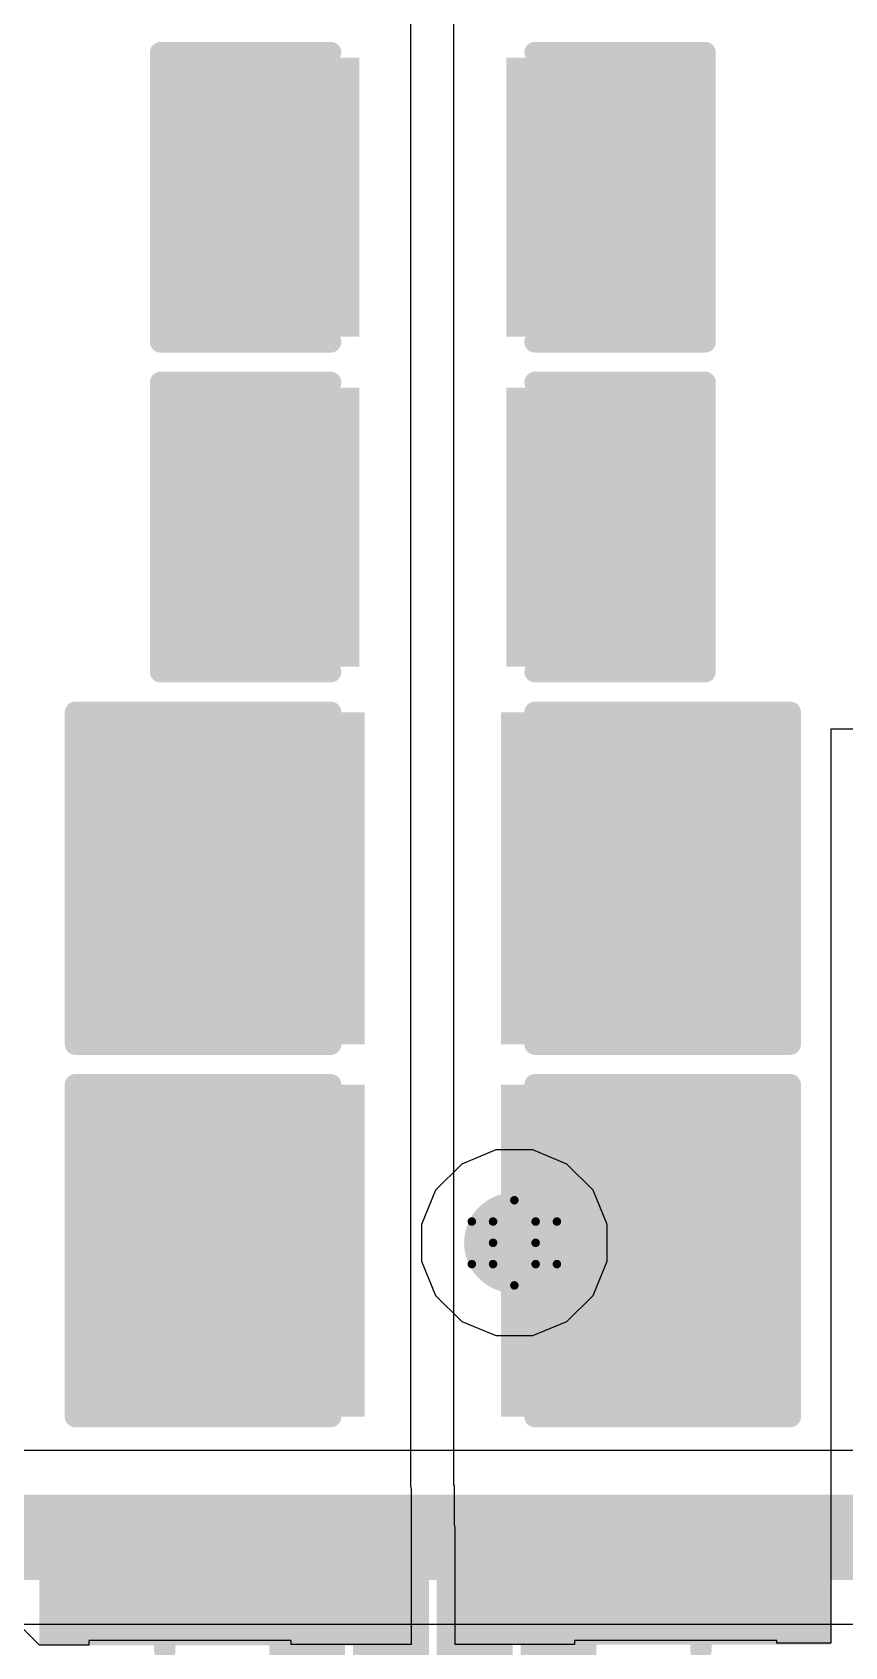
# Model space of a CAD drawing. Header units: inches. Extents: x 24 to 500, y 68 to 269.
# Drawn here: x 311.59 to 316.44, y 111.12 to 120.76 of the extents above; entities that cross this region are included whole.
import ezdxf

# ---------------------------------------------------------------- set-up
doc = ezdxf.new("R2010")
doc.units = ezdxf.units.IN
for name, color, linetype in [('Bottom Layer', 5, 'Continuous'), ('Drill Drawing', 1, 'Continuous'), ('Layer 1', 16, 'Continuous'), ('Layer 2', 76, 'Continuous'), ('Top Layer', 1, 'Continuous'), ('Top Overlay', 2, 'Continuous'), ('Top Paste', 8, 'Continuous'), ('Top Solder', 216, 'Continuous'), ('Via Holes', 16, 'Continuous')]:
    doc.layers.add(name, color=color, linetype=linetype)

# ---------------------------------------------------------------- blocks, each defined once
blk = doc.blocks.new('16_QFN__3_3___73')
at = {"layer": 'Top Layer'}
for points in [[(-0.875, 1.8), (-0.625, 1.8), (-0.625, 1.1), (-0.875, 1.1)], [(-0.375, 1.8), (-0.125, 1.8), (-0.125, 1.1), (-0.375, 1.1)], [(0.125, 1.8), (0.375, 1.8), (0.375, 1.1), (0.125, 1.1)], [(0.625, 1.8), (0.875, 1.8), (0.875, 1.1), (0.625, 1.1)], [(-1.1, 0.875), (-1.1, 0.625), (-1.8, 0.625), (-1.8, 0.875)], [(1.8, 0.875), (1.8, 0.625), (1.1, 0.625), (1.1, 0.875)], [(-0.85, 0.85), (0.85, 0.85), (0.85, -0.85), (-0.85, -0.85)], [(-1.1, 0.375), (-1.1, 0.125), (-1.8, 0.125), (-1.8, 0.375)], [(1.8, 0.375), (1.8, 0.125), (1.1, 0.125), (1.1, 0.375)], [(-1.1, -0.125), (-1.1, -0.375), (-1.8, -0.375), (-1.8, -0.125)], [(1.8, -0.125), (1.8, -0.375), (1.1, -0.375), (1.1, -0.125)], [(-1.1, -0.625), (-1.1, -0.875), (-1.8, -0.875), (-1.8, -0.625)], [(1.8, -0.625), (1.8, -0.875), (1.1, -0.875), (1.1, -0.625)], [(-0.875, -1.1), (-0.625, -1.1), (-0.625, -1.8), (-0.875, -1.8)], [(-0.375, -1.1), (-0.125, -1.1), (-0.125, -1.8), (-0.375, -1.8)], [(0.125, -1.1), (0.375, -1.1), (0.375, -1.8), (0.125, -1.8)], [(0.625, -1.1), (0.875, -1.1), (0.875, -1.8), (0.625, -1.8)]]:
    blk.add_hatch(color=1, dxfattribs=at).paths.add_polyline_path(points)
at = {"layer": 'Top Paste'}
for points in [[(-0.875, 1.8), (-0.625, 1.8), (-0.625, 1.1), (-0.875, 1.1)], [(-0.375, 1.8), (-0.125, 1.8), (-0.125, 1.1), (-0.375, 1.1)], [(0.125, 1.8), (0.375, 1.8), (0.375, 1.1), (0.125, 1.1)], [(0.625, 1.8), (0.875, 1.8), (0.875, 1.1), (0.625, 1.1)], [(-1.1, 0.875), (-1.1, 0.625), (-1.8, 0.625), (-1.8, 0.875)], [(1.8, 0.875), (1.8, 0.625), (1.1, 0.625), (1.1, 0.875)], [(-0.85, 0.85), (0.85, 0.85), (0.85, -0.85), (-0.85, -0.85)], [(-1.1, 0.375), (-1.1, 0.125), (-1.8, 0.125), (-1.8, 0.375)], [(1.8, 0.375), (1.8, 0.125), (1.1, 0.125), (1.1, 0.375)], [(-1.1, -0.125), (-1.1, -0.375), (-1.8, -0.375), (-1.8, -0.125)], [(1.8, -0.125), (1.8, -0.375), (1.1, -0.375), (1.1, -0.125)], [(-1.1, -0.625), (-1.1, -0.875), (-1.8, -0.875), (-1.8, -0.625)], [(1.8, -0.625), (1.8, -0.875), (1.1, -0.875), (1.1, -0.625)], [(-0.875, -1.1), (-0.625, -1.1), (-0.625, -1.8), (-0.875, -1.8)], [(-0.375, -1.1), (-0.125, -1.1), (-0.125, -1.8), (-0.375, -1.8)], [(0.125, -1.1), (0.375, -1.1), (0.375, -1.8), (0.125, -1.8)], [(0.625, -1.1), (0.875, -1.1), (0.875, -1.8), (0.625, -1.8)]]:
    blk.add_hatch(color=8, dxfattribs=at).paths.add_polyline_path(points)
at = {"layer": 'Top Solder'}
for points in [[(-0.9766, 1.9016), (-0.5234, 1.9016), (-0.5234, 0.9984), (-0.9766, 0.9984)], [(-0.4766, 1.9016), (-0.0234, 1.9016), (-0.0234, 0.9984), (-0.4766, 0.9984)], [(0.0234, 1.9016), (0.4766, 1.9016), (0.4766, 0.9984), (0.0234, 0.9984)], [(0.5234, 1.9016), (0.9766, 1.9016), (0.9766, 0.9984), (0.5234, 0.9984)], [(-0.9984, 0.9766), (-0.9984, 0.5234), (-1.9016, 0.5234), (-1.9016, 0.9766)], [(1.9016, 0.9766), (1.9016, 0.5234), (0.9984, 0.5234), (0.9984, 0.9766)], [(-0.9516, 0.9516), (0.9516, 0.9516), (0.9516, -0.9516), (-0.9516, -0.9516)], [(-0.9984, 0.4766), (-0.9984, 0.0234), (-1.9016, 0.0234), (-1.9016, 0.4766)], [(1.9016, 0.4766), (1.9016, 0.0234), (0.9984, 0.0234), (0.9984, 0.4766)], [(-0.9984, -0.0234), (-0.9984, -0.4766), (-1.9016, -0.4766), (-1.9016, -0.0234)], [(1.9016, -0.0234), (1.9016, -0.4766), (0.9984, -0.4766), (0.9984, -0.0234)], [(-0.9984, -0.5234), (-0.9984, -0.9766), (-1.9016, -0.9766), (-1.9016, -0.5234)], [(1.9016, -0.5234), (1.9016, -0.9766), (0.9984, -0.9766), (0.9984, -0.5234)], [(-0.9766, -0.9984), (-0.5234, -0.9984), (-0.5234, -1.9016), (-0.9766, -1.9016)], [(-0.4766, -0.9984), (-0.0234, -0.9984), (-0.0234, -1.9016), (-0.4766, -1.9016)], [(0.0234, -0.9984), (0.4766, -0.9984), (0.4766, -1.9016), (0.0234, -1.9016)], [(0.5234, -0.9984), (0.9766, -0.9984), (0.9766, -1.9016), (0.5234, -1.9016)]]:
    blk.add_hatch(color=216, dxfattribs=at).paths.add_polyline_path(points)
at = {"layer": 'Top Overlay'}
for points in [[(-1.6002, 1.6002, 0.127, 0.127, 0), (-1.0668, 1.6002, 0.127, 0.127, 0)], [(-1.6002, 1.0668, 0.127, 0.127, 0), (-1.6002, 1.6002, 0.127, 0.127, 0)], [(1.0668, 1.6002, 0.127, 0.127, 0), (1.6002, 1.6002, 0.127, 0.127, 0)], [(1.6002, 1.0668, 0.127, 0.127, 0), (1.6002, 1.6002, 0.127, 0.127, 0)], [(-2.0828, 0.635, 0.127, 0.127, 0), (-2.0828, 0.889, 0.127, 0.127, 0)], [(-2.0828, 0.889, 0.127, 0.127, 0), (-1.9558, 0.762, 0.127, 0.127, 0)], [(-2.0828, 0.635, 0.127, 0.127, 0), (-1.9558, 0.762, 0.127, 0.127, 0)], [(-1.6002, -1.6002, 0.127, 0.127, 0), (-1.6002, -1.0668, 0.127, 0.127, 0)], [(1.6002, -1.6002, 0.127, 0.127, 0), (1.6002, -1.0668, 0.127, 0.127, 0)], [(-1.6002, -1.6002, 0.127, 0.127, 0), (-1.0668, -1.6002, 0.127, 0.127, 0)], [(1.0668, -1.6002, 0.127, 0.127, 0), (1.6002, -1.6002, 0.127, 0.127, 0)]]:
    blk.add_lwpolyline(points, format="xyseb", dxfattribs=at)
for points in [[(-1.6319, 1.6002, 0.0635, 0.0635, 1), (-1.5684, 1.6002, 0.0635, 0.0635, 1)], [(-1.6319, 1.6002, 0.0635, 0.0635, 1), (-1.5684, 1.6002, 0.0635, 0.0635, 1)], [(-1.0985, 1.6002, 0.0635, 0.0635, 1), (-1.035, 1.6002, 0.0635, 0.0635, 1)], [(1.0351, 1.6002, 0.0635, 0.0635, 1), (1.0986, 1.6002, 0.0635, 0.0635, 1)], [(1.5685, 1.6002, 0.0635, 0.0635, 1), (1.632, 1.6002, 0.0635, 0.0635, 1)], [(1.5685, 1.6002, 0.0635, 0.0635, 1), (1.632, 1.6002, 0.0635, 0.0635, 1)], [(-1.6319, 1.0668, 0.0635, 0.0635, 1), (-1.5684, 1.0668, 0.0635, 0.0635, 1)], [(1.5685, 1.0668, 0.0635, 0.0635, 1), (1.632, 1.0668, 0.0635, 0.0635, 1)], [(-2.1145, 0.889, 0.0635, 0.0635, 1), (-2.051, 0.889, 0.0635, 0.0635, 1)], [(-2.1145, 0.889, 0.0635, 0.0635, 1), (-2.051, 0.889, 0.0635, 0.0635, 1)], [(-1.9875, 0.762, 0.0635, 0.0635, 1), (-1.924, 0.762, 0.0635, 0.0635, 1)], [(-1.9875, 0.762, 0.0635, 0.0635, 1), (-1.924, 0.762, 0.0635, 0.0635, 1)], [(-2.1145, 0.635, 0.0635, 0.0635, 1), (-2.051, 0.635, 0.0635, 0.0635, 1)], [(-2.1145, 0.635, 0.0635, 0.0635, 1), (-2.051, 0.635, 0.0635, 0.0635, 1)], [(-1.6319, -1.0668, 0.0635, 0.0635, 1), (-1.5684, -1.0668, 0.0635, 0.0635, 1)], [(1.5685, -1.0668, 0.0635, 0.0635, 1), (1.632, -1.0668, 0.0635, 0.0635, 1)], [(-1.6319, -1.6002, 0.0635, 0.0635, 1), (-1.5684, -1.6002, 0.0635, 0.0635, 1)], [(-1.6319, -1.6002, 0.0635, 0.0635, 1), (-1.5684, -1.6002, 0.0635, 0.0635, 1)], [(-1.0985, -1.6002, 0.0635, 0.0635, 1), (-1.035, -1.6002, 0.0635, 0.0635, 1)], [(1.0351, -1.6002, 0.0635, 0.0635, 1), (1.0986, -1.6002, 0.0635, 0.0635, 1)], [(1.5685, -1.6002, 0.0635, 0.0635, 1), (1.632, -1.6002, 0.0635, 0.0635, 1)], [(1.5685, -1.6002, 0.0635, 0.0635, 1), (1.632, -1.6002, 0.0635, 0.0635, 1)]]:
    blk.add_lwpolyline(points, format="xyseb", close=True, dxfattribs=at)
blk = doc.blocks.new('C___1206_214')
at = {"layer": 'Top Layer'}
for points in [[(-2.032, 0.889), (-0.508, 0.889), (-0.508, -0.889), (-2.032, -0.889)], [(0.508, 0.889), (2.032, 0.889), (2.032, -0.889), (0.508, -0.889)]]:
    blk.add_hatch(color=1, dxfattribs=at).paths.add_polyline_path(points)
at = {"layer": 'Top Paste'}
for points in [[(-2.032, 0.889), (-0.508, 0.889), (-0.508, -0.889), (-2.032, -0.889)], [(0.508, 0.889), (2.032, 0.889), (2.032, -0.889), (0.508, -0.889)]]:
    blk.add_hatch(color=8, dxfattribs=at).paths.add_polyline_path(points)
at = {"layer": 'Top Solder'}
for points in [[(-2.1336, 0.9906), (-0.4064, 0.9906), (-0.4064, -0.9906), (-2.1336, -0.9906)], [(0.4064, 0.9906), (2.1336, 0.9906), (2.1336, -0.9906), (0.4064, -0.9906)]]:
    blk.add_hatch(color=216, dxfattribs=at).paths.add_polyline_path(points)
at = {"layer": 'Top Overlay'}
for points in [[(-2.1336, 0.9906, 0.127, 0.127, 0), (-0.6096, 0.9906, 0.127, 0.127, 0)], [(-2.1336, -0.9906, 0.127, 0.127, 0), (-2.1336, 0.9906, 0.127, 0.127, 0)], [(0.6096, 0.9906, 0.127, 0.127, 0), (2.1336, 0.9906, 0.127, 0.127, 0)], [(2.1336, -0.9906, 0.127, 0.127, 0), (2.1336, 0.9906, 0.127, 0.127, 0)], [(-2.1336, -0.9906, 0.127, 0.127, 0), (-0.6096, -0.9906, 0.127, 0.127, 0)], [(0.6096, -0.9906, 0.127, 0.127, 0), (2.1336, -0.9906, 0.127, 0.127, 0)]]:
    blk.add_lwpolyline(points, format="xyseb", dxfattribs=at)
for points in [[(-2.1653, 0.9906, 0.0635, 0.0635, 1), (-2.1018, 0.9906, 0.0635, 0.0635, 1)], [(-2.1653, 0.9906, 0.0635, 0.0635, 1), (-2.1018, 0.9906, 0.0635, 0.0635, 1)], [(-0.6413, 0.9906, 0.0635, 0.0635, 1), (-0.5778, 0.9906, 0.0635, 0.0635, 1)], [(0.5779, 0.9906, 0.0635, 0.0635, 1), (0.6414, 0.9906, 0.0635, 0.0635, 1)], [(2.1019, 0.9906, 0.0635, 0.0635, 1), (2.1654, 0.9906, 0.0635, 0.0635, 1)], [(2.1019, 0.9906, 0.0635, 0.0635, 1), (2.1654, 0.9906, 0.0635, 0.0635, 1)], [(-2.1653, -0.9906, 0.0635, 0.0635, 1), (-2.1018, -0.9906, 0.0635, 0.0635, 1)], [(-2.1653, -0.9906, 0.0635, 0.0635, 1), (-2.1018, -0.9906, 0.0635, 0.0635, 1)], [(-0.6413, -0.9906, 0.0635, 0.0635, 1), (-0.5778, -0.9906, 0.0635, 0.0635, 1)], [(0.5779, -0.9906, 0.0635, 0.0635, 1), (0.6414, -0.9906, 0.0635, 0.0635, 1)], [(2.1019, -0.9906, 0.0635, 0.0635, 1), (2.1654, -0.9906, 0.0635, 0.0635, 1)], [(2.1019, -0.9906, 0.0635, 0.0635, 1), (2.1654, -0.9906, 0.0635, 0.0635, 1)]]:
    blk.add_lwpolyline(points, format="xyseb", close=True, dxfattribs=at)
blk = doc.blocks.new('C___1206_215')
at = {"layer": 'Top Layer'}
for points in [[(-2.032, 0.889), (-0.508, 0.889), (-0.508, -0.889), (-2.032, -0.889)], [(0.508, 0.889), (2.032, 0.889), (2.032, -0.889), (0.508, -0.889)]]:
    blk.add_hatch(color=1, dxfattribs=at).paths.add_polyline_path(points)
at = {"layer": 'Top Paste'}
for points in [[(-2.032, 0.889), (-0.508, 0.889), (-0.508, -0.889), (-2.032, -0.889)], [(0.508, 0.889), (2.032, 0.889), (2.032, -0.889), (0.508, -0.889)]]:
    blk.add_hatch(color=8, dxfattribs=at).paths.add_polyline_path(points)
at = {"layer": 'Top Solder'}
for points in [[(-2.1336, 0.9906), (-0.4064, 0.9906), (-0.4064, -0.9906), (-2.1336, -0.9906)], [(0.4064, 0.9906), (2.1336, 0.9906), (2.1336, -0.9906), (0.4064, -0.9906)]]:
    blk.add_hatch(color=216, dxfattribs=at).paths.add_polyline_path(points)
at = {"layer": 'Top Overlay'}
for points in [[(-2.1336, 0.9906, 0.127, 0.127, 0), (-0.6096, 0.9906, 0.127, 0.127, 0)], [(-2.1336, -0.9906, 0.127, 0.127, 0), (-2.1336, 0.9906, 0.127, 0.127, 0)], [(0.6096, 0.9906, 0.127, 0.127, 0), (2.1336, 0.9906, 0.127, 0.127, 0)], [(2.1336, -0.9906, 0.127, 0.127, 0), (2.1336, 0.9906, 0.127, 0.127, 0)], [(-2.1336, -0.9906, 0.127, 0.127, 0), (-0.6096, -0.9906, 0.127, 0.127, 0)], [(0.6096, -0.9906, 0.127, 0.127, 0), (2.1336, -0.9906, 0.127, 0.127, 0)]]:
    blk.add_lwpolyline(points, format="xyseb", dxfattribs=at)
for points in [[(-2.1653, 0.9906, 0.0635, 0.0635, 1), (-2.1018, 0.9906, 0.0635, 0.0635, 1)], [(-2.1653, 0.9906, 0.0635, 0.0635, 1), (-2.1018, 0.9906, 0.0635, 0.0635, 1)], [(-0.6413, 0.9906, 0.0635, 0.0635, 1), (-0.5778, 0.9906, 0.0635, 0.0635, 1)], [(0.5779, 0.9906, 0.0635, 0.0635, 1), (0.6414, 0.9906, 0.0635, 0.0635, 1)], [(2.1019, 0.9906, 0.0635, 0.0635, 1), (2.1654, 0.9906, 0.0635, 0.0635, 1)], [(2.1019, 0.9906, 0.0635, 0.0635, 1), (2.1654, 0.9906, 0.0635, 0.0635, 1)], [(-2.1653, -0.9906, 0.0635, 0.0635, 1), (-2.1018, -0.9906, 0.0635, 0.0635, 1)], [(-2.1653, -0.9906, 0.0635, 0.0635, 1), (-2.1018, -0.9906, 0.0635, 0.0635, 1)], [(-0.6413, -0.9906, 0.0635, 0.0635, 1), (-0.5778, -0.9906, 0.0635, 0.0635, 1)], [(0.5779, -0.9906, 0.0635, 0.0635, 1), (0.6414, -0.9906, 0.0635, 0.0635, 1)], [(2.1019, -0.9906, 0.0635, 0.0635, 1), (2.1654, -0.9906, 0.0635, 0.0635, 1)], [(2.1019, -0.9906, 0.0635, 0.0635, 1), (2.1654, -0.9906, 0.0635, 0.0635, 1)]]:
    blk.add_lwpolyline(points, format="xyseb", close=True, dxfattribs=at)
blk = doc.blocks.new('C___0805_216')
at = {"layer": 'Top Layer'}
for points in [[(-1.524, 0.762), (-0.508, 0.762), (-0.508, -0.762), (-1.524, -0.762)], [(0.508, 0.762), (1.524, 0.762), (1.524, -0.762), (0.508, -0.762)]]:
    blk.add_hatch(color=1, dxfattribs=at).paths.add_polyline_path(points)
at = {"layer": 'Top Paste'}
for points in [[(-1.524, 0.762), (-0.508, 0.762), (-0.508, -0.762), (-1.524, -0.762)], [(0.508, 0.762), (1.524, 0.762), (1.524, -0.762), (0.508, -0.762)]]:
    blk.add_hatch(color=8, dxfattribs=at).paths.add_polyline_path(points)
at = {"layer": 'Top Solder'}
for points in [[(-1.594, 0.832), (-0.438, 0.832), (-0.438, -0.832), (-1.594, -0.832)], [(0.438, 0.832), (1.594, 0.832), (1.594, -0.832), (0.438, -0.832)]]:
    blk.add_hatch(color=216, dxfattribs=at).paths.add_polyline_path(points)
at = {"layer": 'Top Overlay'}
for points in [[(-1.6256, -0.8636, 0.127, 0.127, 0), (-1.6256, 0.8636, 0.127, 0.127, 0)], [(-1.6256, 0.8636, 0.127, 0.127, 0), (-0.6096, 0.8636, 0.127, 0.127, 0)], [(0.6096, 0.8636, 0.127, 0.127, 0), (1.6256, 0.8636, 0.127, 0.127, 0)], [(1.6256, -0.8636, 0.127, 0.127, 0), (1.6256, 0.8636, 0.127, 0.127, 0)], [(-1.6256, -0.8636, 0.127, 0.127, 0), (-0.6096, -0.8636, 0.127, 0.127, 0)], [(0.6096, -0.8636, 0.127, 0.127, 0), (1.6256, -0.8636, 0.127, 0.127, 0)]]:
    blk.add_lwpolyline(points, format="xyseb", dxfattribs=at)
for points in [[(-1.6573, 0.8636, 0.0635, 0.0635, 1), (-1.5938, 0.8636, 0.0635, 0.0635, 1)], [(-1.6573, 0.8636, 0.0635, 0.0635, 1), (-1.5938, 0.8636, 0.0635, 0.0635, 1)], [(-0.6413, 0.8636, 0.0635, 0.0635, 1), (-0.5778, 0.8636, 0.0635, 0.0635, 1)], [(0.5779, 0.8636, 0.0635, 0.0635, 1), (0.6414, 0.8636, 0.0635, 0.0635, 1)], [(1.5939, 0.8636, 0.0635, 0.0635, 1), (1.6574, 0.8636, 0.0635, 0.0635, 1)], [(1.5939, 0.8636, 0.0635, 0.0635, 1), (1.6574, 0.8636, 0.0635, 0.0635, 1)], [(-1.6573, -0.8636, 0.0635, 0.0635, 1), (-1.5938, -0.8636, 0.0635, 0.0635, 1)], [(-1.6573, -0.8636, 0.0635, 0.0635, 1), (-1.5938, -0.8636, 0.0635, 0.0635, 1)], [(-0.6413, -0.8636, 0.0635, 0.0635, 1), (-0.5778, -0.8636, 0.0635, 0.0635, 1)], [(0.5779, -0.8636, 0.0635, 0.0635, 1), (0.6414, -0.8636, 0.0635, 0.0635, 1)], [(1.5939, -0.8636, 0.0635, 0.0635, 1), (1.6574, -0.8636, 0.0635, 0.0635, 1)], [(1.5939, -0.8636, 0.0635, 0.0635, 1), (1.6574, -0.8636, 0.0635, 0.0635, 1)]]:
    blk.add_lwpolyline(points, format="xyseb", close=True, dxfattribs=at)
blk = doc.blocks.new('C___0805_217')
at = {"layer": 'Top Layer'}
for points in [[(-1.524, 0.762), (-0.508, 0.762), (-0.508, -0.762), (-1.524, -0.762)], [(0.508, 0.762), (1.524, 0.762), (1.524, -0.762), (0.508, -0.762)]]:
    blk.add_hatch(color=1, dxfattribs=at).paths.add_polyline_path(points)
at = {"layer": 'Top Paste'}
for points in [[(-1.524, 0.762), (-0.508, 0.762), (-0.508, -0.762), (-1.524, -0.762)], [(0.508, 0.762), (1.524, 0.762), (1.524, -0.762), (0.508, -0.762)]]:
    blk.add_hatch(color=8, dxfattribs=at).paths.add_polyline_path(points)
at = {"layer": 'Top Solder'}
for points in [[(-1.594, 0.832), (-0.438, 0.832), (-0.438, -0.832), (-1.594, -0.832)], [(0.438, 0.832), (1.594, 0.832), (1.594, -0.832), (0.438, -0.832)]]:
    blk.add_hatch(color=216, dxfattribs=at).paths.add_polyline_path(points)
at = {"layer": 'Top Overlay'}
for points in [[(-1.6256, -0.8636, 0.127, 0.127, 0), (-1.6256, 0.8636, 0.127, 0.127, 0)], [(-1.6256, 0.8636, 0.127, 0.127, 0), (-0.6096, 0.8636, 0.127, 0.127, 0)], [(0.6096, 0.8636, 0.127, 0.127, 0), (1.6256, 0.8636, 0.127, 0.127, 0)], [(1.6256, -0.8636, 0.127, 0.127, 0), (1.6256, 0.8636, 0.127, 0.127, 0)], [(-1.6256, -0.8636, 0.127, 0.127, 0), (-0.6096, -0.8636, 0.127, 0.127, 0)], [(0.6096, -0.8636, 0.127, 0.127, 0), (1.6256, -0.8636, 0.127, 0.127, 0)]]:
    blk.add_lwpolyline(points, format="xyseb", dxfattribs=at)
for points in [[(-1.6573, 0.8636, 0.0635, 0.0635, 1), (-1.5938, 0.8636, 0.0635, 0.0635, 1)], [(-1.6573, 0.8636, 0.0635, 0.0635, 1), (-1.5938, 0.8636, 0.0635, 0.0635, 1)], [(-0.6413, 0.8636, 0.0635, 0.0635, 1), (-0.5778, 0.8636, 0.0635, 0.0635, 1)], [(0.5779, 0.8636, 0.0635, 0.0635, 1), (0.6414, 0.8636, 0.0635, 0.0635, 1)], [(1.5939, 0.8636, 0.0635, 0.0635, 1), (1.6574, 0.8636, 0.0635, 0.0635, 1)], [(1.5939, 0.8636, 0.0635, 0.0635, 1), (1.6574, 0.8636, 0.0635, 0.0635, 1)], [(-1.6573, -0.8636, 0.0635, 0.0635, 1), (-1.5938, -0.8636, 0.0635, 0.0635, 1)], [(-1.6573, -0.8636, 0.0635, 0.0635, 1), (-1.5938, -0.8636, 0.0635, 0.0635, 1)], [(-0.6413, -0.8636, 0.0635, 0.0635, 1), (-0.5778, -0.8636, 0.0635, 0.0635, 1)], [(0.5779, -0.8636, 0.0635, 0.0635, 1), (0.6414, -0.8636, 0.0635, 0.0635, 1)], [(1.5939, -0.8636, 0.0635, 0.0635, 1), (1.6574, -0.8636, 0.0635, 0.0635, 1)], [(1.5939, -0.8636, 0.0635, 0.0635, 1), (1.6574, -0.8636, 0.0635, 0.0635, 1)]]:
    blk.add_lwpolyline(points, format="xyseb", close=True, dxfattribs=at)

msp = doc.modelspace()

# ---------------------------------------------------------------- hatches: boundary and pattern name
at = {"layer": 'Bottom Layer'}
h = msp.add_hatch(color=5, dxfattribs=at)
edge = h.paths.add_edge_path()
edge.add_arc((314.4684, 113.5345), 0.3, 0, 360)
at = {"layer": 'Layer 1'}
h = msp.add_hatch(color=16, dxfattribs=at)
edge = h.paths.add_edge_path()
edge.add_arc((314.4684, 113.5345), 0.3, 0, 360)
at = {"layer": 'Layer 2'}
h = msp.add_hatch(color=76, dxfattribs=at)
edge = h.paths.add_edge_path()
edge.add_arc((314.4684, 113.5345), 0.3, 0, 360)
at = {"layer": 'Top Layer'}
h = msp.add_hatch(color=1, dxfattribs=at)
edge = h.paths.add_edge_path()
edge.add_arc((314.4684, 113.5345), 0.3, 0, 360)
for points in [[(311.6335, 111.1332), (313.8569, 111.1332), (313.8569, 111.8332), (311.6335, 111.8332)], [(314.1119, 111.1372), (316.357, 111.1372), (316.357, 111.8332), (314.1119, 111.8332)]]:
    msp.add_hatch(color=1, dxfattribs=at).paths.add_polyline_path(points)
at = {"layer": 'Via Holes'}
h = msp.add_hatch(color=7, dxfattribs=at)
edge = h.paths.add_edge_path()
edge.add_arc((314.4684, 113.5345), 0.15, 0, 360)

# ---------------------------------------------------------------- linework, layer by layer
at = {"layer": 'Bottom Layer'}
for p, q in [((314.3582, 114.0885), (314.1546, 114.0041)), ((314.5786, 114.0885), (314.3582, 114.0885)), ((314.7822, 114.0041), (314.5786, 114.0885)), ((314.1546, 114.0041), (313.9987, 113.8483)), ((314.938, 113.8483), (314.7822, 114.0041)), ((313.9987, 113.8483), (313.9144, 113.6447)), ((315.0224, 113.6447), (314.938, 113.8483)), ((313.9144, 113.6447), (313.9144, 113.4243)), ((315.0224, 113.4243), (315.0224, 113.6447)), ((313.9144, 113.4243), (313.9987, 113.2206)), ((314.938, 113.2206), (315.0224, 113.4243)), ((313.9987, 113.2206), (314.1546, 113.0648)), ((314.7822, 113.0648), (314.938, 113.2206)), ((314.1546, 113.0648), (314.3582, 112.9805)), ((314.5786, 112.9805), (314.7822, 113.0648)), ((314.3582, 112.9805), (314.5786, 112.9805)), ((319.3956, 112.2948), (307.0671, 112.2948)), ((311.3229, 111.2589), (319.3956, 111.2589))]:
    msp.add_line(p, q, dxfattribs=at)
msp.add_lwpolyline([(306.8699, 111.7768, 0.508, 0.508, 0), (319.3956, 111.7768, 0.508, 0.508, 0)], format="xyseb", dxfattribs=at)
at = {"layer": 'Drill Drawing'}
for points in [[(314.3414, 113.6615, 0.0508, 0.0508, 0), (314.4684, 113.7885, 0.0508, 0.0508, 0)], [(314.4684, 113.7885, 0.0508, 0.0508, 0), (314.5954, 113.6615, 0.0508, 0.0508, 0)], [(314.2144, 113.6615, 0.0508, 0.0508, 0), (314.3414, 113.5345, 0.0508, 0.0508, 0)], [(314.2144, 113.6615, 0.0508, 0.0508, 0), (314.3414, 113.6615, 0.0508, 0.0508, 0)], [(314.5954, 113.6615, 0.0508, 0.0508, 0), (314.7224, 113.6615, 0.0508, 0.0508, 0)], [(314.5954, 113.5345, 0.0508, 0.0508, 0), (314.7224, 113.6615, 0.0508, 0.0508, 0)], [(314.2144, 113.4075, 0.0508, 0.0508, 0), (314.3414, 113.5345, 0.0508, 0.0508, 0)], [(314.5954, 113.5345, 0.0508, 0.0508, 0), (314.7224, 113.4075, 0.0508, 0.0508, 0)], [(314.2144, 113.4075, 0.0508, 0.0508, 0), (314.3414, 113.4075, 0.0508, 0.0508, 0)], [(314.3414, 113.4075, 0.0508, 0.0508, 0), (314.4684, 113.2805, 0.0508, 0.0508, 0)], [(314.4684, 113.2805, 0.0508, 0.0508, 0), (314.5954, 113.4075, 0.0508, 0.0508, 0)], [(314.5954, 113.4075, 0.0508, 0.0508, 0), (314.7224, 113.4075, 0.0508, 0.0508, 0)]]:
    msp.add_lwpolyline(points, format="xyseb", dxfattribs=at)
for points in [[(314.4557, 113.7885, 0.0254, 0.0254, 1), (314.4811, 113.7885, 0.0254, 0.0254, 1)], [(314.4557, 113.7885, 0.0254, 0.0254, 1), (314.4811, 113.7885, 0.0254, 0.0254, 1)], [(314.2017, 113.6615, 0.0254, 0.0254, 1), (314.2271, 113.6615, 0.0254, 0.0254, 1)], [(314.2017, 113.6615, 0.0254, 0.0254, 1), (314.2271, 113.6615, 0.0254, 0.0254, 1)], [(314.3287, 113.6615, 0.0254, 0.0254, 1), (314.3541, 113.6615, 0.0254, 0.0254, 1)], [(314.3287, 113.6615, 0.0254, 0.0254, 1), (314.3541, 113.6615, 0.0254, 0.0254, 1)], [(314.5827, 113.6615, 0.0254, 0.0254, 1), (314.6081, 113.6615, 0.0254, 0.0254, 1)], [(314.5827, 113.6615, 0.0254, 0.0254, 1), (314.6081, 113.6615, 0.0254, 0.0254, 1)], [(314.7097, 113.6615, 0.0254, 0.0254, 1), (314.7351, 113.6615, 0.0254, 0.0254, 1)], [(314.7097, 113.6615, 0.0254, 0.0254, 1), (314.7351, 113.6615, 0.0254, 0.0254, 1)], [(314.3287, 113.5345, 0.0254, 0.0254, 1), (314.3541, 113.5345, 0.0254, 0.0254, 1)], [(314.3287, 113.5345, 0.0254, 0.0254, 1), (314.3541, 113.5345, 0.0254, 0.0254, 1)], [(314.5827, 113.5345, 0.0254, 0.0254, 1), (314.6081, 113.5345, 0.0254, 0.0254, 1)], [(314.5827, 113.5345, 0.0254, 0.0254, 1), (314.6081, 113.5345, 0.0254, 0.0254, 1)], [(314.2017, 113.4075, 0.0254, 0.0254, 1), (314.2271, 113.4075, 0.0254, 0.0254, 1)], [(314.2017, 113.4075, 0.0254, 0.0254, 1), (314.2271, 113.4075, 0.0254, 0.0254, 1)], [(314.3287, 113.4075, 0.0254, 0.0254, 1), (314.3541, 113.4075, 0.0254, 0.0254, 1)], [(314.3287, 113.4075, 0.0254, 0.0254, 1), (314.3541, 113.4075, 0.0254, 0.0254, 1)], [(314.5827, 113.4075, 0.0254, 0.0254, 1), (314.6081, 113.4075, 0.0254, 0.0254, 1)], [(314.5827, 113.4075, 0.0254, 0.0254, 1), (314.6081, 113.4075, 0.0254, 0.0254, 1)], [(314.7097, 113.4075, 0.0254, 0.0254, 1), (314.7351, 113.4075, 0.0254, 0.0254, 1)], [(314.7097, 113.4075, 0.0254, 0.0254, 1), (314.7351, 113.4075, 0.0254, 0.0254, 1)], [(314.4557, 113.2805, 0.0254, 0.0254, 1), (314.4811, 113.2805, 0.0254, 0.0254, 1)], [(314.4557, 113.2805, 0.0254, 0.0254, 1), (314.4811, 113.2805, 0.0254, 0.0254, 1)]]:
    msp.add_lwpolyline(points, format="xyseb", close=True, dxfattribs=at)
at = {"layer": 'Layer 1'}
for p, q in [((314.3582, 114.0885), (314.1546, 114.0041)), ((314.5786, 114.0885), (314.3582, 114.0885)), ((314.7822, 114.0041), (314.5786, 114.0885)), ((314.1546, 114.0041), (313.9987, 113.8483)), ((314.938, 113.8483), (314.7822, 114.0041)), ((313.9987, 113.8483), (313.9144, 113.6447)), ((315.0224, 113.6447), (314.938, 113.8483)), ((313.9144, 113.6447), (313.9144, 113.4243)), ((315.0224, 113.4243), (315.0224, 113.6447)), ((313.9144, 113.4243), (313.9987, 113.2206)), ((314.938, 113.2206), (315.0224, 113.4243)), ((313.9987, 113.2206), (314.1546, 113.0648)), ((314.7822, 113.0648), (314.938, 113.2206)), ((314.1546, 113.0648), (314.3582, 112.9805)), ((314.5786, 112.9805), (314.7822, 113.0648)), ((314.3582, 112.9805), (314.5786, 112.9805))]:
    msp.add_line(p, q, dxfattribs=at)
at = {"layer": 'Top Layer'}
for p, q in [((313.8479, 123.6082), (313.8479, 112.0872)), ((314.1069, 112.0872), (314.1069, 123.6082)), ((320.8018, 116.5991), (316.357, 116.5991)), ((316.357, 116.5991), (316.357, 111.1457)), ((311.6335, 111.1332), (310.3751, 112.3916)), ((313.8479, 112.0872), (313.8519, 112.0669)), ((313.8519, 112.0669), (313.8519, 111.8582)), ((314.1109, 112.0872), (314.1069, 112.0872)), ((314.1109, 112.0669), (314.1109, 112.0872)), ((314.1109, 111.8582), (314.1109, 112.0669)), ((313.8519, 111.8582), (313.8529, 111.8534)), ((313.8529, 111.8534), (313.8529, 111.8332)), ((314.1119, 111.8534), (314.1109, 111.8582)), ((314.1159, 111.8332), (314.1119, 111.8534)), ((314.1119, 111.8534), (314.1119, 111.8534)), ((313.8529, 111.8332), (313.8529, 111.1372)), ((314.1159, 111.1372), (314.1159, 111.8332)), ((311.9279, 111.1332), (311.6335, 111.1332)), ((313.1359, 111.1622), (311.9279, 111.1622)), ((311.9279, 111.1622), (311.9279, 111.1332)), ((313.1359, 111.1372), (313.1359, 111.1622)), ((313.8529, 111.1372), (313.1359, 111.1372)), ((314.8279, 111.1372), (314.1159, 111.1372)), ((316.0359, 111.1622), (314.8279, 111.1622)), ((314.8279, 111.1622), (314.8279, 111.1372)), ((316.0359, 111.1457), (316.0359, 111.1622)), ((316.357, 111.1457), (316.0359, 111.1457))]:
    msp.add_line(p, q, dxfattribs=at)

# ---------------------------------------------------------------- block references
for name, p in [('C___0805_217', (313.9819, 119.7741)), ('C___0805_216', (313.9819, 117.8056)), ('C___1206_215', (313.9819, 115.7101)), ('C___1206_214', (313.9819, 113.4876)), ('16_QFN__3_3___73', (313.9819, 110.0332))]:
    msp.add_blockref(name, p)

doc.saveas('drawing.dxf')
